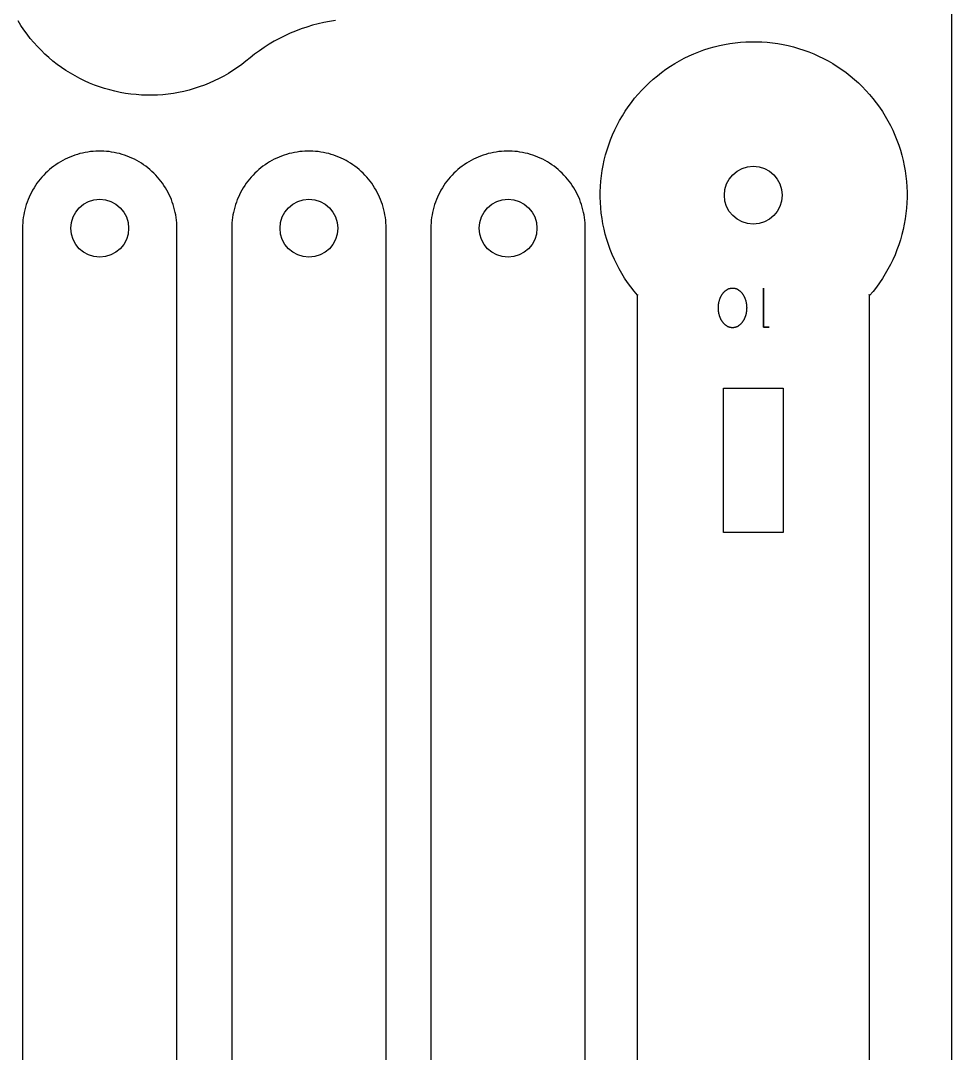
# Model space of a CAD drawing. Extents: x -24 to 6, y -20.7 to -0.7.
# Drawn here: x -8.95 to -4.13, y -10.65 to -5.29 of the extents above; entities that cross this region are included whole.
import ezdxf

# ---------------------------------------------------------------- set-up
doc = ezdxf.new("R2010")
doc.units = 0
doc.layers.add('LAYER_1', color=7, linetype='CONTINUOUS')

msp = doc.modelspace()

# ---------------------------------------------------------------- linework, layer by layer
at = {"layer": 'LAYER_1', "color": 250}
for p, q in [((-4.1283, -2.2913), (-4.1283, -14.7013)), ((-8.9516, -5.3186), (-8.9663, -5.2951)), ((-7.3515, -5.2973), (-7.3815, -5.3032)), ((-7.3213, -5.2924), (-7.3515, -5.2973)), ((-8.9361, -5.3416), (-8.9516, -5.3186)), ((-8.9198, -5.364), (-8.9361, -5.3416)), ((-7.5276, -5.3477), (-7.5558, -5.3595)), ((-7.499, -5.3368), (-7.5276, -5.3477)), ((-7.4701, -5.3269), (-7.499, -5.3368)), ((-7.4408, -5.318), (-7.4701, -5.3269)), ((-7.4113, -5.3101), (-7.4408, -5.318)), ((-7.3815, -5.3032), (-7.4113, -5.3101)), ((-8.9027, -5.3859), (-8.9198, -5.364)), ((-8.8849, -5.4071), (-8.9027, -5.3859)), ((-8.8663, -5.4277), (-8.8849, -5.4071)), ((-7.6378, -5.4004), (-7.6641, -5.4159)), ((-7.6109, -5.3859), (-7.6378, -5.4004)), ((-7.5836, -5.3722), (-7.6109, -5.3859)), ((-7.5558, -5.3595), (-7.5836, -5.3722)), ((-5.2489, -5.4086), (-5.2213, -5.4058)), ((-5.2213, -5.4058), (-5.1936, -5.4039)), ((-5.1936, -5.4039), (-5.1659, -5.403)), ((-5.1659, -5.403), (-5.1382, -5.403)), ((-5.1382, -5.403), (-5.1105, -5.404)), ((-5.1105, -5.404), (-5.0828, -5.4059)), ((-5.0828, -5.4059), (-5.0553, -5.4089)), ((-8.847, -5.4476), (-8.8663, -5.4277)), ((-8.8271, -5.4669), (-8.847, -5.4476)), ((-7.7152, -5.4495), (-7.7399, -5.4675)), ((-7.6899, -5.4323), (-7.7152, -5.4495)), ((-7.6641, -5.4159), (-7.6899, -5.4323)), ((-5.4625, -5.4656), (-5.4368, -5.4552)), ((-5.4368, -5.4552), (-5.4107, -5.4458)), ((-5.4107, -5.4458), (-5.3844, -5.4372)), ((-5.3844, -5.4372), (-5.3577, -5.4296)), ((-5.3577, -5.4296), (-5.3308, -5.423)), ((-5.3308, -5.423), (-5.3037, -5.4172)), ((-5.3037, -5.4172), (-5.2763, -5.4125)), ((-5.2763, -5.4125), (-5.2489, -5.4086)), ((-5.0553, -5.4089), (-5.0278, -5.4128)), ((-5.0278, -5.4128), (-5.0005, -5.4176)), ((-5.0005, -5.4176), (-4.9734, -5.4234)), ((-4.9734, -5.4234), (-4.9465, -5.4301)), ((-4.9465, -5.4301), (-4.9198, -5.4378)), ((-4.9198, -5.4378), (-4.8935, -5.4464)), ((-4.8935, -5.4464), (-4.8674, -5.4559)), ((-4.8674, -5.4559), (-4.8417, -5.4663)), ((-8.8065, -5.4855), (-8.8271, -5.4669)), ((-8.7852, -5.5033), (-8.8065, -5.4855)), ((-8.7634, -5.5204), (-8.7852, -5.5033)), ((-7.7852, -5.5042), (-7.8071, -5.5212)), ((-7.7639, -5.4864), (-7.7852, -5.5042)), ((-7.7399, -5.4675), (-7.7639, -5.4864)), ((-5.5614, -5.5157), (-5.5373, -5.5019)), ((-5.5373, -5.5019), (-5.5128, -5.4889)), ((-5.5128, -5.4889), (-5.4879, -5.4768)), ((-5.4879, -5.4768), (-5.4625, -5.4656)), ((-4.8417, -5.4663), (-4.8164, -5.4776)), ((-4.8164, -5.4776), (-4.7915, -5.4897)), ((-4.7915, -5.4897), (-4.767, -5.5028)), ((-4.767, -5.5028), (-4.743, -5.5166)), ((-8.741, -5.5367), (-8.7634, -5.5204)), ((-8.718, -5.5522), (-8.741, -5.5367)), ((-8.6945, -5.5669), (-8.718, -5.5522)), ((-8.6705, -5.5807), (-8.6945, -5.5669)), ((-7.8761, -5.5676), (-7.9001, -5.5814)), ((-7.8525, -5.553), (-7.8761, -5.5676)), ((-7.8295, -5.5375), (-7.8525, -5.553)), ((-7.8071, -5.5212), (-7.8295, -5.5375)), ((-5.6523, -5.5791), (-5.6304, -5.5621)), ((-5.6304, -5.5621), (-5.6079, -5.5458)), ((-5.6079, -5.5458), (-5.5849, -5.5304)), ((-5.5849, -5.5304), (-5.5614, -5.5157)), ((-4.743, -5.5166), (-4.7195, -5.5313)), ((-4.7195, -5.5313), (-4.6965, -5.5469)), ((-4.6965, -5.5469), (-4.6741, -5.5632)), ((-4.6741, -5.5632), (-4.6522, -5.5802)), ((-8.646, -5.5937), (-8.6705, -5.5807)), ((-8.6211, -5.6059), (-8.646, -5.5937)), ((-8.5957, -5.6172), (-8.6211, -5.6059)), ((-8.57, -5.6276), (-8.5957, -5.6172)), ((-7.9749, -5.6178), (-8.0006, -5.6281)), ((-7.9496, -5.6065), (-7.9749, -5.6178)), ((-7.9246, -5.5944), (-7.9496, -5.6065)), ((-7.9001, -5.5814), (-7.9246, -5.5944)), ((-5.7142, -5.6346), (-5.6942, -5.6154)), ((-5.6942, -5.6154), (-5.6736, -5.5969)), ((-5.6736, -5.5969), (-5.6523, -5.5791)), ((-4.6522, -5.5802), (-4.631, -5.5981)), ((-4.631, -5.5981), (-4.6104, -5.6166)), ((-4.6104, -5.6166), (-4.5904, -5.6359)), ((-8.544, -5.6371), (-8.57, -5.6276)), ((-8.5176, -5.6457), (-8.544, -5.6371)), ((-8.491, -5.6533), (-8.5176, -5.6457)), ((-8.4641, -5.6601), (-8.491, -5.6533)), ((-8.4369, -5.6658), (-8.4641, -5.6601)), ((-8.4096, -5.6707), (-8.4369, -5.6658)), ((-8.3822, -5.6746), (-8.4096, -5.6707)), ((-8.3546, -5.6775), (-8.3822, -5.6746)), ((-8.1886, -5.6747), (-8.2161, -5.6776)), ((-8.1611, -5.6709), (-8.1886, -5.6747)), ((-8.1338, -5.6661), (-8.1611, -5.6709)), ((-8.1067, -5.6604), (-8.1338, -5.6661)), ((-8.0797, -5.6537), (-8.1067, -5.6604)), ((-8.0531, -5.6461), (-8.0797, -5.6537)), ((-8.0267, -5.6376), (-8.0531, -5.6461)), ((-8.0006, -5.6281), (-8.0267, -5.6376)), ((-5.77, -5.6963), (-5.7521, -5.6751)), ((-5.7521, -5.6751), (-5.7335, -5.6545)), ((-5.7335, -5.6545), (-5.7142, -5.6346)), ((-4.5904, -5.6359), (-4.5712, -5.6558)), ((-4.5712, -5.6558), (-4.5526, -5.6764)), ((-8.327, -5.6794), (-8.3546, -5.6775)), ((-8.2992, -5.6804), (-8.327, -5.6794)), ((-8.2715, -5.6804), (-8.2992, -5.6804)), ((-8.2438, -5.6795), (-8.2715, -5.6804)), ((-8.2161, -5.6776), (-8.2438, -5.6795)), ((-5.8035, -5.7405), (-5.7871, -5.7181)), ((-5.7871, -5.7181), (-5.77, -5.6963)), ((-4.5526, -5.6764), (-4.5348, -5.6977)), ((-4.5348, -5.6977), (-4.5177, -5.7195)), ((-4.5177, -5.7195), (-4.5014, -5.742)), ((-5.8338, -5.7869), (-5.819, -5.7634)), ((-5.819, -5.7634), (-5.8035, -5.7405)), ((-4.5014, -5.742), (-4.4859, -5.765)), ((-4.4859, -5.765), (-4.4712, -5.7885)), ((-5.873, -5.8602), (-5.8608, -5.8353)), ((-5.8608, -5.8353), (-5.8477, -5.8109)), ((-5.8477, -5.8109), (-5.8338, -5.7869)), ((-4.4712, -5.7885), (-4.4574, -5.8125)), ((-4.4574, -5.8125), (-4.4443, -5.837)), ((-4.4443, -5.837), (-4.4322, -5.8619)), ((-5.8948, -5.9112), (-5.8843, -5.8855)), ((-5.8843, -5.8855), (-5.873, -5.8602)), ((-4.4322, -5.8619), (-4.4209, -5.8872)), ((-4.4209, -5.8872), (-4.4105, -5.9129)), ((-5.913, -5.9636), (-5.9043, -5.9372)), ((-5.9043, -5.9372), (-5.8948, -5.9112)), ((-4.4105, -5.9129), (-4.401, -5.939)), ((-4.401, -5.939), (-4.3924, -5.9653)), ((-8.6849, -5.9961), (-8.6977, -6.0013)), ((-8.6719, -5.9915), (-8.6849, -5.9961)), ((-8.6587, -5.9872), (-8.6719, -5.9915)), ((-8.6454, -5.9835), (-8.6587, -5.9872)), ((-8.632, -5.9802), (-8.6454, -5.9835)), ((-8.6185, -5.9773), (-8.632, -5.9802)), ((-8.6049, -5.975), (-8.6185, -5.9773)), ((-8.5912, -5.9731), (-8.6049, -5.975)), ((-8.5775, -5.9716), (-8.5912, -5.9731)), ((-8.5637, -5.9707), (-8.5775, -5.9716)), ((-8.5499, -5.9702), (-8.5637, -5.9707)), ((-8.5361, -5.9702), (-8.5499, -5.9702)), ((-8.5223, -5.9707), (-8.5361, -5.9702)), ((-8.5085, -5.9716), (-8.5223, -5.9707)), ((-8.4948, -5.9731), (-8.5085, -5.9716)), ((-8.4811, -5.975), (-8.4948, -5.9731)), ((-8.4675, -5.9773), (-8.4811, -5.975)), ((-8.454, -5.9802), (-8.4675, -5.9773)), ((-8.4406, -5.9835), (-8.454, -5.9802)), ((-8.4273, -5.9873), (-8.4406, -5.9835)), ((-8.4141, -5.9915), (-8.4273, -5.9873)), ((-8.4011, -5.9961), (-8.4141, -5.9915)), ((-8.3883, -6.0013), (-8.4011, -5.9961)), ((-7.6001, -5.9961), (-7.6129, -6.0013)), ((-7.5871, -5.9915), (-7.6001, -5.9961)), ((-7.5739, -5.9872), (-7.5871, -5.9915)), ((-7.5606, -5.9835), (-7.5739, -5.9872)), ((-7.5472, -5.9802), (-7.5606, -5.9835)), ((-7.5337, -5.9773), (-7.5472, -5.9802)), ((-7.5201, -5.975), (-7.5337, -5.9773)), ((-7.5064, -5.9731), (-7.5201, -5.975)), ((-7.4927, -5.9716), (-7.5064, -5.9731)), ((-7.4789, -5.9707), (-7.4927, -5.9716)), ((-7.4651, -5.9702), (-7.4789, -5.9707)), ((-7.4513, -5.9702), (-7.4651, -5.9702)), ((-7.4375, -5.9707), (-7.4513, -5.9702)), ((-7.4237, -5.9716), (-7.4375, -5.9707)), ((-7.41, -5.9731), (-7.4237, -5.9716)), ((-7.3963, -5.975), (-7.41, -5.9731)), ((-7.3827, -5.9773), (-7.3963, -5.975)), ((-7.3692, -5.9802), (-7.3827, -5.9773)), ((-7.3558, -5.9835), (-7.3692, -5.9802)), ((-7.3425, -5.9873), (-7.3558, -5.9835)), ((-7.3293, -5.9915), (-7.3425, -5.9873)), ((-7.3164, -5.9961), (-7.3293, -5.9915)), ((-7.3035, -6.0013), (-7.3164, -5.9961)), ((-6.5682, -5.9961), (-6.581, -6.0013)), ((-6.5552, -5.9915), (-6.5682, -5.9961)), ((-6.5421, -5.9872), (-6.5552, -5.9915)), ((-6.5288, -5.9835), (-6.5421, -5.9872)), ((-6.5154, -5.9802), (-6.5288, -5.9835)), ((-6.5018, -5.9773), (-6.5154, -5.9802)), ((-6.4882, -5.975), (-6.5018, -5.9773)), ((-6.4746, -5.9731), (-6.4882, -5.975)), ((-6.4608, -5.9716), (-6.4746, -5.9731)), ((-6.447, -5.9707), (-6.4608, -5.9716)), ((-6.4332, -5.9702), (-6.447, -5.9707)), ((-6.4194, -5.9702), (-6.4332, -5.9702)), ((-6.4056, -5.9707), (-6.4194, -5.9702)), ((-6.3918, -5.9716), (-6.4056, -5.9707)), ((-6.3781, -5.9731), (-6.3918, -5.9716)), ((-6.3644, -5.975), (-6.3781, -5.9731)), ((-6.3508, -5.9773), (-6.3644, -5.975)), ((-6.3373, -5.9802), (-6.3508, -5.9773)), ((-6.3239, -5.9835), (-6.3373, -5.9802)), ((-6.3106, -5.9873), (-6.3239, -5.9835)), ((-6.2975, -5.9915), (-6.3106, -5.9873)), ((-6.2845, -5.9961), (-6.2975, -5.9915)), ((-6.2716, -6.0013), (-6.2845, -5.9961)), ((-5.9275, -6.0171), (-5.9207, -5.9902)), ((-5.9207, -5.9902), (-5.913, -5.9636)), ((-4.3924, -5.9653), (-4.3848, -5.992)), ((-4.3848, -5.992), (-4.378, -6.0189)), ((-8.7815, -6.049), (-8.7924, -6.0574)), ((-8.7703, -6.041), (-8.7815, -6.049)), ((-8.7588, -6.0333), (-8.7703, -6.041)), ((-8.747, -6.0261), (-8.7588, -6.0333)), ((-8.735, -6.0192), (-8.747, -6.0261)), ((-8.7228, -6.0128), (-8.735, -6.0192)), ((-8.7103, -6.0068), (-8.7228, -6.0128)), ((-8.6977, -6.0013), (-8.7103, -6.0068)), ((-8.3757, -6.0068), (-8.3883, -6.0013)), ((-8.3632, -6.0128), (-8.3757, -6.0068)), ((-8.351, -6.0192), (-8.3632, -6.0128)), ((-8.339, -6.0261), (-8.351, -6.0192)), ((-8.3272, -6.0333), (-8.339, -6.0261)), ((-8.3157, -6.041), (-8.3272, -6.0333)), ((-8.3045, -6.049), (-8.3157, -6.041)), ((-8.2936, -6.0574), (-8.3045, -6.049)), ((-7.6967, -6.049), (-7.7076, -6.0574)), ((-7.6855, -6.041), (-7.6967, -6.049)), ((-7.674, -6.0333), (-7.6855, -6.041)), ((-7.6622, -6.0261), (-7.674, -6.0333)), ((-7.6502, -6.0192), (-7.6622, -6.0261)), ((-7.638, -6.0128), (-7.6502, -6.0192)), ((-7.6255, -6.0068), (-7.638, -6.0128)), ((-7.6129, -6.0013), (-7.6255, -6.0068)), ((-7.2909, -6.0068), (-7.3035, -6.0013)), ((-7.2784, -6.0128), (-7.2909, -6.0068)), ((-7.2662, -6.0192), (-7.2784, -6.0128)), ((-7.2542, -6.0261), (-7.2662, -6.0192)), ((-7.2425, -6.0333), (-7.2542, -6.0261)), ((-7.231, -6.041), (-7.2425, -6.0333)), ((-7.2197, -6.049), (-7.231, -6.041)), ((-7.2088, -6.0574), (-7.2197, -6.049)), ((-6.6648, -6.049), (-6.6758, -6.0574)), ((-6.6536, -6.041), (-6.6648, -6.049)), ((-6.6421, -6.0333), (-6.6536, -6.041)), ((-6.6303, -6.0261), (-6.6421, -6.0333)), ((-6.6183, -6.0192), (-6.6303, -6.0261)), ((-6.6061, -6.0128), (-6.6183, -6.0192)), ((-6.5937, -6.0068), (-6.6061, -6.0128)), ((-6.581, -6.0013), (-6.5937, -6.0068)), ((-6.259, -6.0068), (-6.2716, -6.0013)), ((-6.2466, -6.0128), (-6.259, -6.0068)), ((-6.2343, -6.0192), (-6.2466, -6.0128)), ((-6.2223, -6.0261), (-6.2343, -6.0192)), ((-6.2106, -6.0333), (-6.2223, -6.0261)), ((-6.1991, -6.041), (-6.2106, -6.0333)), ((-6.1878, -6.049), (-6.1991, -6.041)), ((-6.1769, -6.0574), (-6.1878, -6.049)), ((-5.9382, -6.0715), (-5.9333, -6.0442)), ((-5.9333, -6.0442), (-5.9275, -6.0171)), ((-4.378, -6.0189), (-4.3723, -6.046)), ((-4.3723, -6.046), (-4.3674, -6.0733)), ((-8.8331, -6.0948), (-8.8424, -6.1049)), ((-8.8234, -6.0849), (-8.8331, -6.0948)), ((-8.8134, -6.0754), (-8.8234, -6.0849)), ((-8.8031, -6.0662), (-8.8134, -6.0754)), ((-8.7924, -6.0574), (-8.8031, -6.0662)), ((-8.2829, -6.0662), (-8.2936, -6.0574)), ((-8.2726, -6.0754), (-8.2829, -6.0662)), ((-8.2626, -6.0849), (-8.2726, -6.0754)), ((-8.2529, -6.0948), (-8.2626, -6.0849)), ((-8.2436, -6.1049), (-8.2529, -6.0948)), ((-7.7483, -6.0948), (-7.7577, -6.1049)), ((-7.7386, -6.0849), (-7.7483, -6.0948)), ((-7.7286, -6.0754), (-7.7386, -6.0849)), ((-7.7183, -6.0662), (-7.7286, -6.0754)), ((-7.7076, -6.0574), (-7.7183, -6.0662)), ((-7.1981, -6.0662), (-7.2088, -6.0574)), ((-7.1878, -6.0754), (-7.1981, -6.0662)), ((-7.1778, -6.0849), (-7.1878, -6.0754)), ((-7.1681, -6.0948), (-7.1778, -6.0849)), ((-7.1588, -6.1049), (-7.1681, -6.0948)), ((-6.7164, -6.0948), (-6.7258, -6.1049)), ((-6.7068, -6.0849), (-6.7164, -6.0948)), ((-6.6967, -6.0754), (-6.7068, -6.0849)), ((-6.6864, -6.0662), (-6.6967, -6.0754)), ((-6.6758, -6.0574), (-6.6864, -6.0662)), ((-6.1663, -6.0662), (-6.1769, -6.0574)), ((-6.1559, -6.0754), (-6.1663, -6.0662)), ((-6.1459, -6.0849), (-6.1559, -6.0754)), ((-6.1362, -6.0948), (-6.1459, -6.0849)), ((-6.1269, -6.1049), (-6.1362, -6.0948)), ((-5.9452, -6.1265), (-5.9422, -6.0989)), ((-5.9422, -6.0989), (-5.9382, -6.0715)), ((-4.3674, -6.0733), (-4.3635, -6.1007)), ((-4.3635, -6.1007), (-4.3606, -6.1283)), ((-8.8761, -6.1487), (-8.8836, -6.1603)), ((-8.8683, -6.1373), (-8.8761, -6.1487)), ((-8.86, -6.1262), (-8.8683, -6.1373)), ((-8.8514, -6.1154), (-8.86, -6.1262)), ((-8.8424, -6.1049), (-8.8514, -6.1154)), ((-8.2346, -6.1154), (-8.2436, -6.1049)), ((-8.226, -6.1262), (-8.2346, -6.1154)), ((-8.2178, -6.1373), (-8.226, -6.1262)), ((-8.2099, -6.1487), (-8.2178, -6.1373)), ((-8.2025, -6.1603), (-8.2099, -6.1487)), ((-7.7913, -6.1487), (-7.7988, -6.1603)), ((-7.7835, -6.1373), (-7.7913, -6.1487)), ((-7.7752, -6.1262), (-7.7835, -6.1373)), ((-7.7666, -6.1154), (-7.7752, -6.1262)), ((-7.7577, -6.1049), (-7.7666, -6.1154)), ((-7.1498, -6.1154), (-7.1588, -6.1049)), ((-7.1412, -6.1262), (-7.1498, -6.1154)), ((-7.133, -6.1373), (-7.1412, -6.1262)), ((-7.1251, -6.1487), (-7.133, -6.1373)), ((-7.1177, -6.1603), (-7.1251, -6.1487)), ((-6.7594, -6.1487), (-6.7669, -6.1603)), ((-6.7516, -6.1373), (-6.7594, -6.1487)), ((-6.7434, -6.1262), (-6.7516, -6.1373)), ((-6.7348, -6.1154), (-6.7434, -6.1262)), ((-6.7258, -6.1049), (-6.7348, -6.1154)), ((-6.1179, -6.1154), (-6.1269, -6.1049)), ((-6.1093, -6.1262), (-6.1179, -6.1154)), ((-6.1011, -6.1373), (-6.1093, -6.1262)), ((-6.0932, -6.1487), (-6.1011, -6.1373)), ((-6.0858, -6.1603), (-6.0932, -6.1487)), ((-5.9482, -6.1819), (-5.9472, -6.1542)), ((-5.9472, -6.1542), (-5.9452, -6.1265)), ((-4.3606, -6.1283), (-4.3587, -6.156)), ((-4.3587, -6.156), (-4.3577, -6.1837)), ((-8.9092, -6.2092), (-8.9145, -6.2219)), ((-8.9034, -6.1967), (-8.9092, -6.2092)), ((-8.8972, -6.1843), (-8.9034, -6.1967)), ((-8.8906, -6.1722), (-8.8972, -6.1843)), ((-8.8836, -6.1603), (-8.8906, -6.1722)), ((-8.1954, -6.1722), (-8.2025, -6.1603)), ((-8.1888, -6.1843), (-8.1954, -6.1722)), ((-8.1826, -6.1967), (-8.1888, -6.1843)), ((-8.1768, -6.2092), (-8.1826, -6.1967)), ((-8.1715, -6.222), (-8.1768, -6.2092)), ((-7.8244, -6.2092), (-7.8297, -6.2219)), ((-7.8186, -6.1967), (-7.8244, -6.2092)), ((-7.8124, -6.1843), (-7.8186, -6.1967)), ((-7.8058, -6.1722), (-7.8124, -6.1843)), ((-7.7988, -6.1603), (-7.8058, -6.1722)), ((-7.1106, -6.1722), (-7.1177, -6.1603)), ((-7.104, -6.1843), (-7.1106, -6.1722)), ((-7.0978, -6.1967), (-7.104, -6.1843)), ((-7.092, -6.2092), (-7.0978, -6.1967)), ((-7.0867, -6.222), (-7.092, -6.2092)), ((-6.7925, -6.2092), (-6.7979, -6.2219)), ((-6.7868, -6.1967), (-6.7925, -6.2092)), ((-6.7805, -6.1843), (-6.7868, -6.1967)), ((-6.7739, -6.1722), (-6.7805, -6.1843)), ((-6.7669, -6.1603), (-6.7739, -6.1722)), ((-6.0788, -6.1722), (-6.0858, -6.1603)), ((-6.0721, -6.1843), (-6.0788, -6.1722)), ((-6.0659, -6.1967), (-6.0721, -6.1843)), ((-6.0601, -6.2092), (-6.0659, -6.1967)), ((-6.0548, -6.222), (-6.0601, -6.2092)), ((-5.9483, -6.2096), (-5.9482, -6.1819)), ((-5.9474, -6.2373), (-5.9483, -6.2096)), ((-4.3576, -6.2114), (-4.3586, -6.2391)), ((-4.3577, -6.1837), (-4.3576, -6.2114)), ((-8.9279, -6.2612), (-8.9314, -6.2745)), ((-8.9239, -6.2479), (-8.9279, -6.2612)), ((-8.9194, -6.2349), (-8.9239, -6.2479)), ((-8.9145, -6.2219), (-8.9194, -6.2349)), ((-8.1666, -6.2349), (-8.1715, -6.222)), ((-8.1621, -6.2479), (-8.1666, -6.2349)), ((-8.1582, -6.2612), (-8.1621, -6.2479)), ((-8.1546, -6.2745), (-8.1582, -6.2612)), ((-7.8431, -6.2612), (-7.8466, -6.2745)), ((-7.8391, -6.2479), (-7.8431, -6.2612)), ((-7.8346, -6.2349), (-7.8391, -6.2479)), ((-7.8297, -6.2219), (-7.8346, -6.2349)), ((-7.0818, -6.2349), (-7.0867, -6.222)), ((-7.0774, -6.2479), (-7.0818, -6.2349)), ((-7.0734, -6.2612), (-7.0774, -6.2479)), ((-7.0698, -6.2745), (-7.0734, -6.2612)), ((-6.8112, -6.2612), (-6.8147, -6.2745)), ((-6.8072, -6.2479), (-6.8112, -6.2612)), ((-6.8028, -6.2349), (-6.8072, -6.2479)), ((-6.7979, -6.2219), (-6.8028, -6.2349)), ((-6.0499, -6.2349), (-6.0548, -6.222)), ((-6.0455, -6.2479), (-6.0499, -6.2349)), ((-6.0415, -6.2612), (-6.0455, -6.2479)), ((-6.0379, -6.2745), (-6.0415, -6.2612)), ((-5.9456, -6.265), (-5.9474, -6.2373)), ((-5.9428, -6.2926), (-5.9456, -6.265)), ((-4.3586, -6.2391), (-4.3605, -6.2668)), ((-8.9392, -6.3152), (-8.9409, -6.3289)), ((-8.9371, -6.3015), (-8.9392, -6.3152)), ((-8.9345, -6.288), (-8.9371, -6.3015)), ((-8.9314, -6.2745), (-8.9345, -6.288)), ((-8.1515, -6.288), (-8.1546, -6.2745)), ((-8.1489, -6.3015), (-8.1515, -6.288)), ((-8.1468, -6.3152), (-8.1489, -6.3015)), ((-8.1452, -6.3289), (-8.1468, -6.3152)), ((-7.8544, -6.3152), (-7.8561, -6.3289)), ((-7.8523, -6.3015), (-7.8544, -6.3152)), ((-7.8497, -6.288), (-7.8523, -6.3015)), ((-7.8466, -6.2745), (-7.8497, -6.288)), ((-7.0668, -6.288), (-7.0698, -6.2745)), ((-7.0642, -6.3015), (-7.0668, -6.288)), ((-7.062, -6.3152), (-7.0642, -6.3015)), ((-7.0604, -6.3289), (-7.062, -6.3152)), ((-6.8225, -6.3152), (-6.8242, -6.3289)), ((-6.8204, -6.3015), (-6.8225, -6.3152)), ((-6.8178, -6.288), (-6.8204, -6.3015)), ((-6.8147, -6.2745), (-6.8178, -6.288)), ((-6.0349, -6.288), (-6.0379, -6.2745)), ((-6.0323, -6.3015), (-6.0349, -6.288)), ((-6.0301, -6.3152), (-6.0323, -6.3015)), ((-6.0285, -6.3289), (-6.0301, -6.3152)), ((-5.939, -6.32), (-5.9428, -6.2926)), ((-4.3634, -6.2944), (-4.3672, -6.3218)), ((-4.3605, -6.2668), (-4.3634, -6.2944)), ((-8.9428, -6.3564), (-8.943, -6.3703)), ((-8.943, -6.3703), (-8.943, -14.3703)), ((-8.9421, -6.3426), (-8.9428, -6.3564)), ((-8.9409, -6.3289), (-8.9421, -6.3426)), ((-8.144, -6.3427), (-8.1452, -6.3289)), ((-8.1433, -6.3565), (-8.144, -6.3427)), ((-8.143, -6.3703), (-8.1433, -6.3565)), ((-8.143, -14.3703), (-8.143, -6.3703)), ((-7.858, -6.3564), (-7.8582, -6.3703)), ((-7.8582, -6.3703), (-7.8582, -14.3703)), ((-7.8573, -6.3426), (-7.858, -6.3564)), ((-7.8561, -6.3289), (-7.8573, -6.3426)), ((-7.0592, -6.3427), (-7.0604, -6.3289)), ((-7.0585, -6.3565), (-7.0592, -6.3427)), ((-7.0582, -6.3703), (-7.0585, -6.3565)), ((-7.0582, -14.3703), (-7.0582, -6.3703)), ((-6.8261, -6.3564), (-6.8263, -6.3703)), ((-6.8263, -6.3703), (-6.8263, -14.3703)), ((-6.8254, -6.3426), (-6.8261, -6.3564)), ((-6.8242, -6.3289), (-6.8254, -6.3426)), ((-6.0273, -6.3427), (-6.0285, -6.3289)), ((-6.0266, -6.3565), (-6.0273, -6.3427)), ((-6.0264, -6.3703), (-6.0266, -6.3565)), ((-6.0264, -14.3703), (-6.0264, -6.3703)), ((-5.9343, -6.3474), (-5.939, -6.32)), ((-5.9286, -6.3745), (-5.9343, -6.3474)), ((-4.372, -6.3491), (-4.3777, -6.3763)), ((-4.3672, -6.3218), (-4.372, -6.3491)), ((-5.922, -6.4014), (-5.9286, -6.3745)), ((-5.9145, -6.4281), (-5.922, -6.4014)), ((-4.3844, -6.4032), (-4.392, -6.4299)), ((-4.3777, -6.3763), (-4.3844, -6.4032)), ((-5.906, -6.4545), (-5.9145, -6.4281)), ((-5.8966, -6.4806), (-5.906, -6.4545)), ((-4.4005, -6.4562), (-4.41, -6.4823)), ((-4.392, -6.4299), (-4.4005, -6.4562)), ((-5.8863, -6.5063), (-5.8966, -6.4806)), ((-5.8751, -6.5317), (-5.8863, -6.5063)), ((-5.8631, -6.5567), (-5.8751, -6.5317)), ((-4.4203, -6.508), (-4.4316, -6.5334)), ((-4.41, -6.4823), (-4.4203, -6.508)), ((-5.8502, -6.5812), (-5.8631, -6.5567)), ((-5.8364, -6.6053), (-5.8502, -6.5812)), ((-4.4567, -6.5828), (-4.4705, -6.6069)), ((-4.4437, -6.5583), (-4.4567, -6.5828)), ((-4.4316, -6.5334), (-4.4437, -6.5583)), ((-5.8218, -6.6289), (-5.8364, -6.6053)), ((-5.8064, -6.6519), (-5.8218, -6.6289)), ((-4.4851, -6.6304), (-4.5006, -6.6534)), ((-4.4705, -6.6069), (-4.4851, -6.6304)), ((-5.7902, -6.6744), (-5.8064, -6.6519)), ((-5.7732, -6.6963), (-5.7902, -6.6744)), ((-5.2991, -6.694), (-5.2975, -6.6928)), ((-5.2975, -6.6928), (-5.296, -6.6917)), ((-5.296, -6.6917), (-5.2944, -6.6905)), ((-5.2944, -6.6905), (-5.2928, -6.6895)), ((-5.2928, -6.6895), (-5.2911, -6.6884)), ((-5.2911, -6.6884), (-5.2895, -6.6875)), ((-5.2895, -6.6875), (-5.2878, -6.6866)), ((-5.2878, -6.6866), (-5.2861, -6.6857)), ((-5.2861, -6.6857), (-5.2844, -6.6849)), ((-5.2844, -6.6849), (-5.2826, -6.6842)), ((-5.2826, -6.6842), (-5.2809, -6.6835)), ((-5.2809, -6.6835), (-5.2791, -6.6829)), ((-5.2791, -6.6829), (-5.2774, -6.6824)), ((-5.2774, -6.6824), (-5.2765, -6.6822)), ((-5.2765, -6.6822), (-5.2756, -6.6819)), ((-5.2756, -6.6819), (-5.2747, -6.6817)), ((-5.2747, -6.6817), (-5.2738, -6.6815)), ((-5.2738, -6.6815), (-5.2719, -6.6812)), ((-5.2719, -6.6812), (-5.2701, -6.6809)), ((-5.2701, -6.6809), (-5.2683, -6.6807)), ((-5.2683, -6.6807), (-5.2664, -6.6805)), ((-5.2664, -6.6805), (-5.2645, -6.6804)), ((-5.2645, -6.6804), (-5.2626, -6.6804)), ((-5.2626, -6.6804), (-5.2607, -6.6804)), ((-5.2607, -6.6804), (-5.2588, -6.6805)), ((-5.2588, -6.6805), (-5.257, -6.6807)), ((-5.257, -6.6807), (-5.2551, -6.6809)), ((-5.2551, -6.6809), (-5.2533, -6.6812)), ((-5.2533, -6.6812), (-5.2515, -6.6815)), ((-5.2515, -6.6815), (-5.2506, -6.6817)), ((-5.2506, -6.6817), (-5.2497, -6.6819)), ((-5.2497, -6.6819), (-5.2488, -6.6822)), ((-5.2488, -6.6822), (-5.2479, -6.6824)), ((-5.2479, -6.6824), (-5.2461, -6.6829)), ((-5.2461, -6.6829), (-5.2443, -6.6835)), ((-5.2443, -6.6835), (-5.2426, -6.6842)), ((-5.2426, -6.6842), (-5.2409, -6.6849)), ((-5.2409, -6.6849), (-5.2392, -6.6857)), ((-5.2392, -6.6857), (-5.2375, -6.6866)), ((-5.2375, -6.6866), (-5.2358, -6.6875)), ((-5.2358, -6.6875), (-5.2341, -6.6884)), ((-5.2341, -6.6884), (-5.2325, -6.6895)), ((-5.2325, -6.6895), (-5.2308, -6.6905)), ((-5.2308, -6.6905), (-5.2292, -6.6917)), ((-5.2292, -6.6917), (-5.2277, -6.6928)), ((-5.2277, -6.6928), (-5.2261, -6.694)), ((-5.1023, -6.8836), (-5.1023, -6.6804)), ((-5.1023, -6.6804), (-5.1023, -6.6804)), ((-5.1023, -6.6804), (-5.1023, -6.6804)), ((-5.1023, -6.6804), (-5.1023, -6.8836)), ((-4.5169, -6.6759), (-4.5339, -6.6977)), ((-4.5006, -6.6534), (-4.5169, -6.6759)), ((-5.7554, -6.7176), (-5.7732, -6.6963)), ((-5.755, -6.7133), (-5.7554, -6.7176)), ((-5.755, -14.1988), (-5.755, -6.7133)), ((-5.3316, -6.7479), (-5.3309, -6.7455)), ((-5.3309, -6.7455), (-5.3302, -6.7432)), ((-5.3302, -6.7432), (-5.3295, -6.7409)), ((-5.3295, -6.7409), (-5.3287, -6.7386)), ((-5.3287, -6.7386), (-5.3279, -6.7363)), ((-5.3279, -6.7363), (-5.327, -6.7341)), ((-5.327, -6.7341), (-5.3262, -6.7319)), ((-5.3262, -6.7319), (-5.3253, -6.7298)), ((-5.3253, -6.7298), (-5.3243, -6.7277)), ((-5.3243, -6.7277), (-5.3234, -6.7256)), ((-5.3234, -6.7256), (-5.3224, -6.7236)), ((-5.3224, -6.7236), (-5.3213, -6.7216)), ((-5.3213, -6.7216), (-5.3202, -6.7197)), ((-5.3202, -6.7197), (-5.3191, -6.7177)), ((-5.3191, -6.7177), (-5.318, -6.7159)), ((-5.318, -6.7159), (-5.3168, -6.714)), ((-5.3168, -6.714), (-5.3156, -6.7122)), ((-5.3156, -6.7122), (-5.3144, -6.7105)), ((-5.3144, -6.7105), (-5.3131, -6.7087)), ((-5.3131, -6.7087), (-5.3118, -6.7071)), ((-5.3118, -6.7071), (-5.3105, -6.7054)), ((-5.3105, -6.7054), (-5.3092, -6.7038)), ((-5.3092, -6.7038), (-5.3078, -6.7023)), ((-5.3078, -6.7023), (-5.3064, -6.7008)), ((-5.3064, -6.7008), (-5.305, -6.6994)), ((-5.305, -6.6994), (-5.3036, -6.698)), ((-5.3036, -6.698), (-5.3021, -6.6966)), ((-5.3021, -6.6966), (-5.3006, -6.6953)), ((-5.3006, -6.6953), (-5.2991, -6.694)), ((-5.2261, -6.694), (-5.2246, -6.6953)), ((-5.2246, -6.6953), (-5.2231, -6.6966)), ((-5.2231, -6.6966), (-5.2217, -6.698)), ((-5.2217, -6.698), (-5.2202, -6.6994)), ((-5.2202, -6.6994), (-5.2188, -6.7008)), ((-5.2188, -6.7008), (-5.2174, -6.7023)), ((-5.2174, -6.7023), (-5.216, -6.7038)), ((-5.216, -6.7038), (-5.2147, -6.7054)), ((-5.2147, -6.7054), (-5.2134, -6.7071)), ((-5.2134, -6.7071), (-5.2121, -6.7087)), ((-5.2121, -6.7087), (-5.2108, -6.7105)), ((-5.2108, -6.7105), (-5.2096, -6.7122)), ((-5.2096, -6.7122), (-5.2084, -6.714)), ((-5.2084, -6.714), (-5.2072, -6.7159)), ((-5.2072, -6.7159), (-5.2061, -6.7177)), ((-5.2061, -6.7177), (-5.205, -6.7197)), ((-5.205, -6.7197), (-5.2039, -6.7216)), ((-5.2039, -6.7216), (-5.2029, -6.7236)), ((-5.2029, -6.7236), (-5.2019, -6.7256)), ((-5.2019, -6.7256), (-5.2009, -6.7277)), ((-5.2009, -6.7277), (-5.2, -6.7298)), ((-5.2, -6.7298), (-5.199, -6.7319)), ((-5.199, -6.7319), (-5.1982, -6.7341)), ((-5.1982, -6.7341), (-5.1973, -6.7363)), ((-5.1973, -6.7363), (-5.1965, -6.7386)), ((-5.1965, -6.7386), (-5.1958, -6.7409)), ((-5.1958, -6.7409), (-5.195, -6.7432)), ((-5.195, -6.7432), (-5.1943, -6.7455)), ((-5.1943, -6.7455), (-5.1937, -6.7479)), ((-4.5517, -6.719), (-4.555, -6.7133)), ((-4.555, -6.7133), (-4.555, -14.2067)), ((-4.5339, -6.6977), (-4.5517, -6.719)), ((-5.336, -6.7831), (-5.3359, -6.7779)), ((-5.3359, -6.7884), (-5.336, -6.7831)), ((-5.3359, -6.7779), (-5.3358, -6.7753)), ((-5.3358, -6.791), (-5.3359, -6.7884)), ((-5.3358, -6.7753), (-5.3356, -6.7727)), ((-5.3356, -6.7936), (-5.3358, -6.791)), ((-5.3356, -6.7727), (-5.3354, -6.7701)), ((-5.3354, -6.7961), (-5.3356, -6.7936)), ((-5.3354, -6.7701), (-5.3352, -6.7676)), ((-5.3352, -6.7987), (-5.3354, -6.7961)), ((-5.3352, -6.7676), (-5.3349, -6.7651)), ((-5.3349, -6.8012), (-5.3352, -6.7987)), ((-5.3349, -6.7651), (-5.3345, -6.7626)), ((-5.3345, -6.7626), (-5.3342, -6.7601)), ((-5.3342, -6.7601), (-5.3337, -6.7576)), ((-5.3337, -6.7576), (-5.3333, -6.7552)), ((-5.3333, -6.7552), (-5.3327, -6.7527)), ((-5.3327, -6.7527), (-5.3322, -6.7503)), ((-5.3322, -6.7503), (-5.3316, -6.7479)), ((-5.1937, -6.7479), (-5.1931, -6.7503)), ((-5.1931, -6.7503), (-5.1925, -6.7527)), ((-5.1925, -6.7527), (-5.192, -6.7552)), ((-5.192, -6.7552), (-5.1915, -6.7576)), ((-5.1915, -6.7576), (-5.1911, -6.7601)), ((-5.1911, -6.7601), (-5.1907, -6.7626)), ((-5.1907, -6.7626), (-5.1903, -6.7651)), ((-5.1903, -6.7651), (-5.19, -6.7676)), ((-5.19, -6.7987), (-5.1903, -6.8012)), ((-5.19, -6.7676), (-5.1898, -6.7701)), ((-5.1898, -6.7961), (-5.19, -6.7987)), ((-5.1898, -6.7701), (-5.1896, -6.7727)), ((-5.1896, -6.7936), (-5.1898, -6.7961)), ((-5.1896, -6.7727), (-5.1894, -6.7753)), ((-5.1894, -6.791), (-5.1896, -6.7936)), ((-5.1894, -6.7753), (-5.1893, -6.7779)), ((-5.1893, -6.7884), (-5.1894, -6.791)), ((-5.1893, -6.7779), (-5.1892, -6.7831)), ((-5.1892, -6.7831), (-5.1893, -6.7884)), ((-5.3345, -6.8037), (-5.3349, -6.8012)), ((-5.3342, -6.8062), (-5.3345, -6.8037)), ((-5.3337, -6.8086), (-5.3342, -6.8062)), ((-5.3333, -6.8111), (-5.3337, -6.8086)), ((-5.3327, -6.8135), (-5.3333, -6.8111)), ((-5.3322, -6.8159), (-5.3327, -6.8135)), ((-5.3316, -6.8183), (-5.3322, -6.8159)), ((-5.3309, -6.8207), (-5.3316, -6.8183)), ((-5.3302, -6.8231), (-5.3309, -6.8207)), ((-5.3295, -6.8254), (-5.3302, -6.8231)), ((-5.3287, -6.8277), (-5.3295, -6.8254)), ((-5.3279, -6.8299), (-5.3287, -6.8277)), ((-5.327, -6.8321), (-5.3279, -6.8299)), ((-5.3262, -6.8343), (-5.327, -6.8321)), ((-5.3253, -6.8365), (-5.3262, -6.8343)), ((-5.3243, -6.8386), (-5.3253, -6.8365)), ((-5.3234, -6.8406), (-5.3243, -6.8386)), ((-5.3224, -6.8427), (-5.3234, -6.8406)), ((-5.3213, -6.8446), (-5.3224, -6.8427)), ((-5.3202, -6.8466), (-5.3213, -6.8446)), ((-5.3191, -6.8485), (-5.3202, -6.8466)), ((-5.318, -6.8504), (-5.3191, -6.8485)), ((-5.3168, -6.8522), (-5.318, -6.8504)), ((-5.3156, -6.854), (-5.3168, -6.8522)), ((-5.3144, -6.8558), (-5.3156, -6.854)), ((-5.2096, -6.854), (-5.2108, -6.8558)), ((-5.2084, -6.8522), (-5.2096, -6.854)), ((-5.2072, -6.8504), (-5.2084, -6.8522)), ((-5.2061, -6.8485), (-5.2072, -6.8504)), ((-5.205, -6.8466), (-5.2061, -6.8485)), ((-5.2039, -6.8446), (-5.205, -6.8466)), ((-5.2029, -6.8427), (-5.2039, -6.8446)), ((-5.2019, -6.8406), (-5.2029, -6.8427)), ((-5.2009, -6.8386), (-5.2019, -6.8406)), ((-5.2, -6.8365), (-5.2009, -6.8386)), ((-5.199, -6.8343), (-5.2, -6.8365)), ((-5.1982, -6.8321), (-5.199, -6.8343)), ((-5.1973, -6.8299), (-5.1982, -6.8321)), ((-5.1965, -6.8277), (-5.1973, -6.8299)), ((-5.1958, -6.8254), (-5.1965, -6.8277)), ((-5.195, -6.8231), (-5.1958, -6.8254)), ((-5.1943, -6.8207), (-5.195, -6.8231)), ((-5.1937, -6.8183), (-5.1943, -6.8207)), ((-5.1931, -6.8159), (-5.1937, -6.8183)), ((-5.1925, -6.8135), (-5.1931, -6.8159)), ((-5.192, -6.8111), (-5.1925, -6.8135)), ((-5.1915, -6.8086), (-5.192, -6.8111)), ((-5.1911, -6.8062), (-5.1915, -6.8086)), ((-5.1907, -6.8037), (-5.1911, -6.8062)), ((-5.1903, -6.8012), (-5.1907, -6.8037)), ((-5.3131, -6.8575), (-5.3144, -6.8558)), ((-5.3118, -6.8592), (-5.3131, -6.8575)), ((-5.3105, -6.8608), (-5.3118, -6.8592)), ((-5.3092, -6.8624), (-5.3105, -6.8608)), ((-5.3078, -6.864), (-5.3092, -6.8624)), ((-5.3064, -6.8655), (-5.3078, -6.864)), ((-5.305, -6.8669), (-5.3064, -6.8655)), ((-5.3036, -6.8683), (-5.305, -6.8669)), ((-5.3021, -6.8697), (-5.3036, -6.8683)), ((-5.3006, -6.871), (-5.3021, -6.8697)), ((-5.2991, -6.8723), (-5.3006, -6.871)), ((-5.2975, -6.8735), (-5.2991, -6.8723)), ((-5.296, -6.8747), (-5.2975, -6.8735)), ((-5.2944, -6.8758), (-5.296, -6.8747)), ((-5.2928, -6.8769), (-5.2944, -6.8758)), ((-5.2911, -6.878), (-5.2928, -6.8769)), ((-5.2895, -6.8789), (-5.2911, -6.878)), ((-5.2878, -6.8799), (-5.2895, -6.8789)), ((-5.2861, -6.8807), (-5.2878, -6.8799)), ((-5.2844, -6.8815), (-5.2861, -6.8807)), ((-5.2826, -6.8823), (-5.2844, -6.8815)), ((-5.2809, -6.8829), (-5.2826, -6.8823)), ((-5.28, -6.8833), (-5.2809, -6.8829)), ((-5.2791, -6.8835), (-5.28, -6.8833)), ((-5.2782, -6.8838), (-5.2791, -6.8835)), ((-5.2774, -6.8841), (-5.2782, -6.8838)), ((-5.2765, -6.8843), (-5.2774, -6.8841)), ((-5.2756, -6.8846), (-5.2765, -6.8843)), ((-5.2747, -6.8848), (-5.2756, -6.8846)), ((-5.2738, -6.885), (-5.2747, -6.8848)), ((-5.2729, -6.8852), (-5.2738, -6.885)), ((-5.2719, -6.8853), (-5.2729, -6.8852)), ((-5.271, -6.8855), (-5.2719, -6.8853)), ((-5.2701, -6.8856), (-5.271, -6.8855)), ((-5.2692, -6.8857), (-5.2701, -6.8856)), ((-5.2683, -6.8859), (-5.2692, -6.8857)), ((-5.2664, -6.886), (-5.2683, -6.8859)), ((-5.2645, -6.8861), (-5.2664, -6.886)), ((-5.2626, -6.8861), (-5.2645, -6.8861)), ((-5.2607, -6.8861), (-5.2626, -6.8861)), ((-5.2588, -6.886), (-5.2607, -6.8861)), ((-5.257, -6.8859), (-5.2588, -6.886)), ((-5.256, -6.8857), (-5.257, -6.8859)), ((-5.2551, -6.8856), (-5.256, -6.8857)), ((-5.2542, -6.8855), (-5.2551, -6.8856)), ((-5.2533, -6.8853), (-5.2542, -6.8855)), ((-5.2524, -6.8852), (-5.2533, -6.8853)), ((-5.2515, -6.885), (-5.2524, -6.8852)), ((-5.2506, -6.8848), (-5.2515, -6.885)), ((-5.2497, -6.8846), (-5.2506, -6.8848)), ((-5.2488, -6.8843), (-5.2497, -6.8846)), ((-5.2479, -6.8841), (-5.2488, -6.8843)), ((-5.247, -6.8838), (-5.2479, -6.8841)), ((-5.2461, -6.8835), (-5.247, -6.8838)), ((-5.2452, -6.8833), (-5.2461, -6.8835)), ((-5.2443, -6.8829), (-5.2452, -6.8833)), ((-5.2435, -6.8826), (-5.2443, -6.8829)), ((-5.2426, -6.8823), (-5.2435, -6.8826)), ((-5.2409, -6.8815), (-5.2426, -6.8823)), ((-5.2392, -6.8807), (-5.2409, -6.8815)), ((-5.2375, -6.8799), (-5.2392, -6.8807)), ((-5.2358, -6.8789), (-5.2375, -6.8799)), ((-5.2341, -6.878), (-5.2358, -6.8789)), ((-5.2325, -6.8769), (-5.2341, -6.878)), ((-5.2308, -6.8758), (-5.2325, -6.8769)), ((-5.2292, -6.8747), (-5.2308, -6.8758)), ((-5.2277, -6.8735), (-5.2292, -6.8747)), ((-5.2261, -6.8723), (-5.2277, -6.8735)), ((-5.2246, -6.871), (-5.2261, -6.8723)), ((-5.2231, -6.8697), (-5.2246, -6.871)), ((-5.2217, -6.8683), (-5.2231, -6.8697)), ((-5.2202, -6.8669), (-5.2217, -6.8683)), ((-5.2188, -6.8655), (-5.2202, -6.8669)), ((-5.2174, -6.864), (-5.2188, -6.8655)), ((-5.216, -6.8624), (-5.2174, -6.864)), ((-5.2147, -6.8608), (-5.216, -6.8624)), ((-5.2134, -6.8592), (-5.2147, -6.8608)), ((-5.2121, -6.8575), (-5.2134, -6.8592)), ((-5.2108, -6.8558), (-5.2121, -6.8575)), ((-5.1023, -6.8836), (-5.0732, -6.8836)), ((-5.0732, -6.8836), (-5.1023, -6.8836)), ((-5.0732, -6.8836), (-5.0732, -6.8836)), ((-5.0732, -6.8836), (-5.0732, -6.8836)), ((-5.31, -7.9488), (-5.31, -7.1988)), ((-5.31, -7.1988), (-5, -7.1988)), ((-5, -7.1988), (-5, -7.9488)), ((-5, -7.9488), (-5.31, -7.9488))]:
    msp.add_line(p, q, dxfattribs=at)
for centre in [(-5.155, -6.1988), (-8.543, -6.3703), (-7.4582, -6.3703), (-6.4264, -6.3703)]:
    msp.add_circle(centre, 0.15, dxfattribs=at)

doc.saveas('drawing.dxf')
